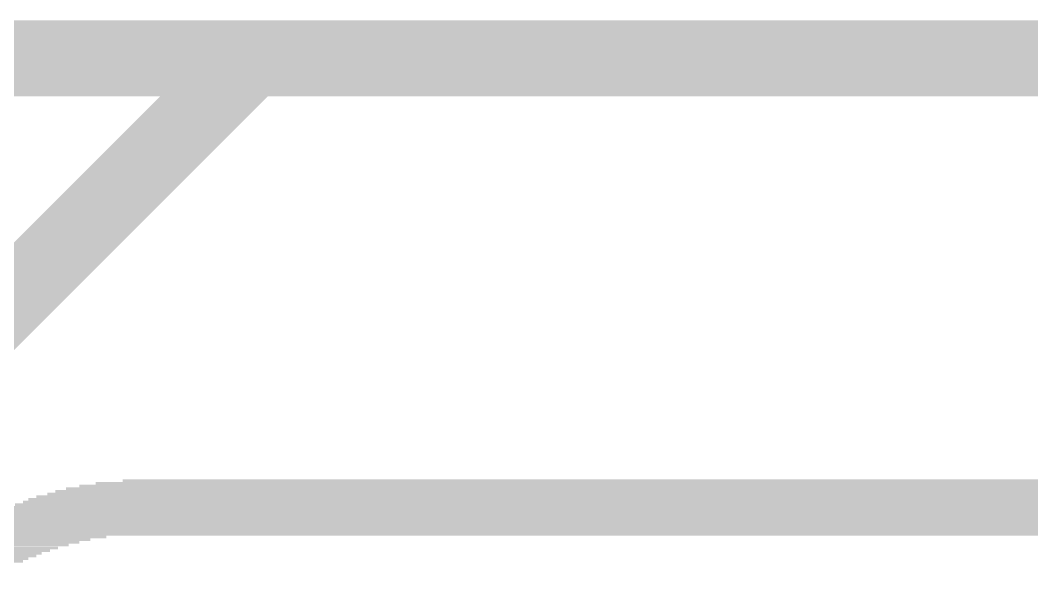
# Model space of a CAD drawing. Extents: x -16 to 95, y -11 to 53.
# Drawn here: x 1.766 to 5.141, y 51.629 to 53.467 of the extents above; entities that cross this region are included whole.
import ezdxf

# ---------------------------------------------------------------- set-up
doc = ezdxf.new("R2010")
doc.units = 0
for name, color, linetype in [('1', 12, 'CONTINUOUS'), ('16', 132, 'CONTINUOUS'), ('20', 53, 'CONTINUOUS'), ('21', 41, 'CONTINUOUS'), ('51', 53, 'CONTINUOUS')]:
    doc.layers.add(name, color=color, linetype=linetype)

# ---------------------------------------------------------------- blocks, each defined once
blk = doc.blocks.new('RECT')
blk.add_solid([(-0.5, -0.5), (0.5, -0.5), (-0.5, 0.5), (0.5, 0.5)])

msp = doc.modelspace()

# ---------------------------------------------------------------- linework, layer by layer
at = {"layer": '1', "const_width": 0.254}
msp.add_lwpolyline([(59.69, 53.34), (0, 53.34)], dxfattribs=at)
at = {"layer": '16', "const_width": 0.254}
msp.add_lwpolyline([(59.69, 53.34), (0, 53.34)], dxfattribs=at)
at = {"layer": '20', "const_width": 0.2032}
for points in [[(0, 50.8), (2.54, 53.34)], [(2.54, 53.34), (55.88, 53.34)]]:
    msp.add_lwpolyline(points, dxfattribs=at)
at = {"layer": '20', "const_width": 0.1016}
for points in [[(2.54, 53.3908, 1), (2.54, 53.2892)], [(2.5759, 53.3041, 1), (2.5041, 53.3759)]]:
    msp.add_lwpolyline(points, format="xyb", dxfattribs=at)
at = {"layer": '51', "const_width": 0.254}
for points in [[(2.54, 53.34), (0, 50.8)], [(55.88, 53.34), (2.54, 53.34)]]:
    msp.add_lwpolyline(points, dxfattribs=at)
at = {"layer": '51', "const_width": 0.127}
for points in [[(2.54, 53.4035, 1), (2.54, 53.2765)], [(2.5849, 53.2951, 1), (2.4951, 53.3849)]]:
    msp.add_lwpolyline(points, format="xyb", dxfattribs=at)

# ---------------------------------------------------------------- block references
at = {"layer": '21'}
for p, xscale, yscale in [((4.8223, 51.9034), 5.8062, 0.0091), ((4.8223, 51.9124), 5.7163, 0.0089), ((4.8224, 51.9213), 5.6083, 0.0089), ((4.8223, 51.9303), 5.4287, 0.0091), ((4.8224, 51.8763), 6.0041, 0.0089), ((4.8224, 51.8853), 5.9319, 0.0091), ((4.8224, 51.8944), 5.8781, 0.0089), ((4.8224, 51.8405), 6.1839, 0.0089), ((4.8224, 51.8494), 6.1478, 0.0089), ((4.8224, 51.8584), 6.094, 0.0091), ((4.8224, 51.8674), 6.0579, 0.0089), ((4.8224, 51.8044), 6.3454, 0.0089), ((4.8223, 51.8135), 6.3096, 0.0091), ((4.8223, 51.8225), 6.2735, 0.0089), ((4.8224, 51.8315), 6.2377, 0.0091), ((4.8224, 51.7685), 6.4714, 0.0091), ((4.8223, 51.7775), 6.4534, 0.0089), ((4.8224, 51.7865), 6.4176, 0.0091), ((4.8224, 51.7956), 6.3815, 0.0089), ((1.7979, 51.7416), 0.5123, 0.0091), ((4.8224, 51.7506), 6.5253, 0.0089), ((4.8223, 51.7595), 6.5072, 0.0089), ((1.6901, 51.7056), 0.4044, 0.0089), ((1.7172, 51.7147), 0.4224, 0.0091), ((1.7395, 51.7237), 0.4493, 0.0089), ((1.7666, 51.7326), 0.4674, 0.0089), ((1.6182, 51.6697), 0.3505, 0.0091), ((1.6361, 51.6787), 0.3686, 0.0089), ((1.6542, 51.6876), 0.3686, 0.0089), ((1.6721, 51.6966), 0.3866, 0.0091), ((1.6046, 51.6607), 0.3416, 0.0089)]:
    msp.add_blockref('RECT', p, dxfattribs=dict(at, xscale=xscale, yscale=yscale))

doc.saveas('drawing.dxf')
